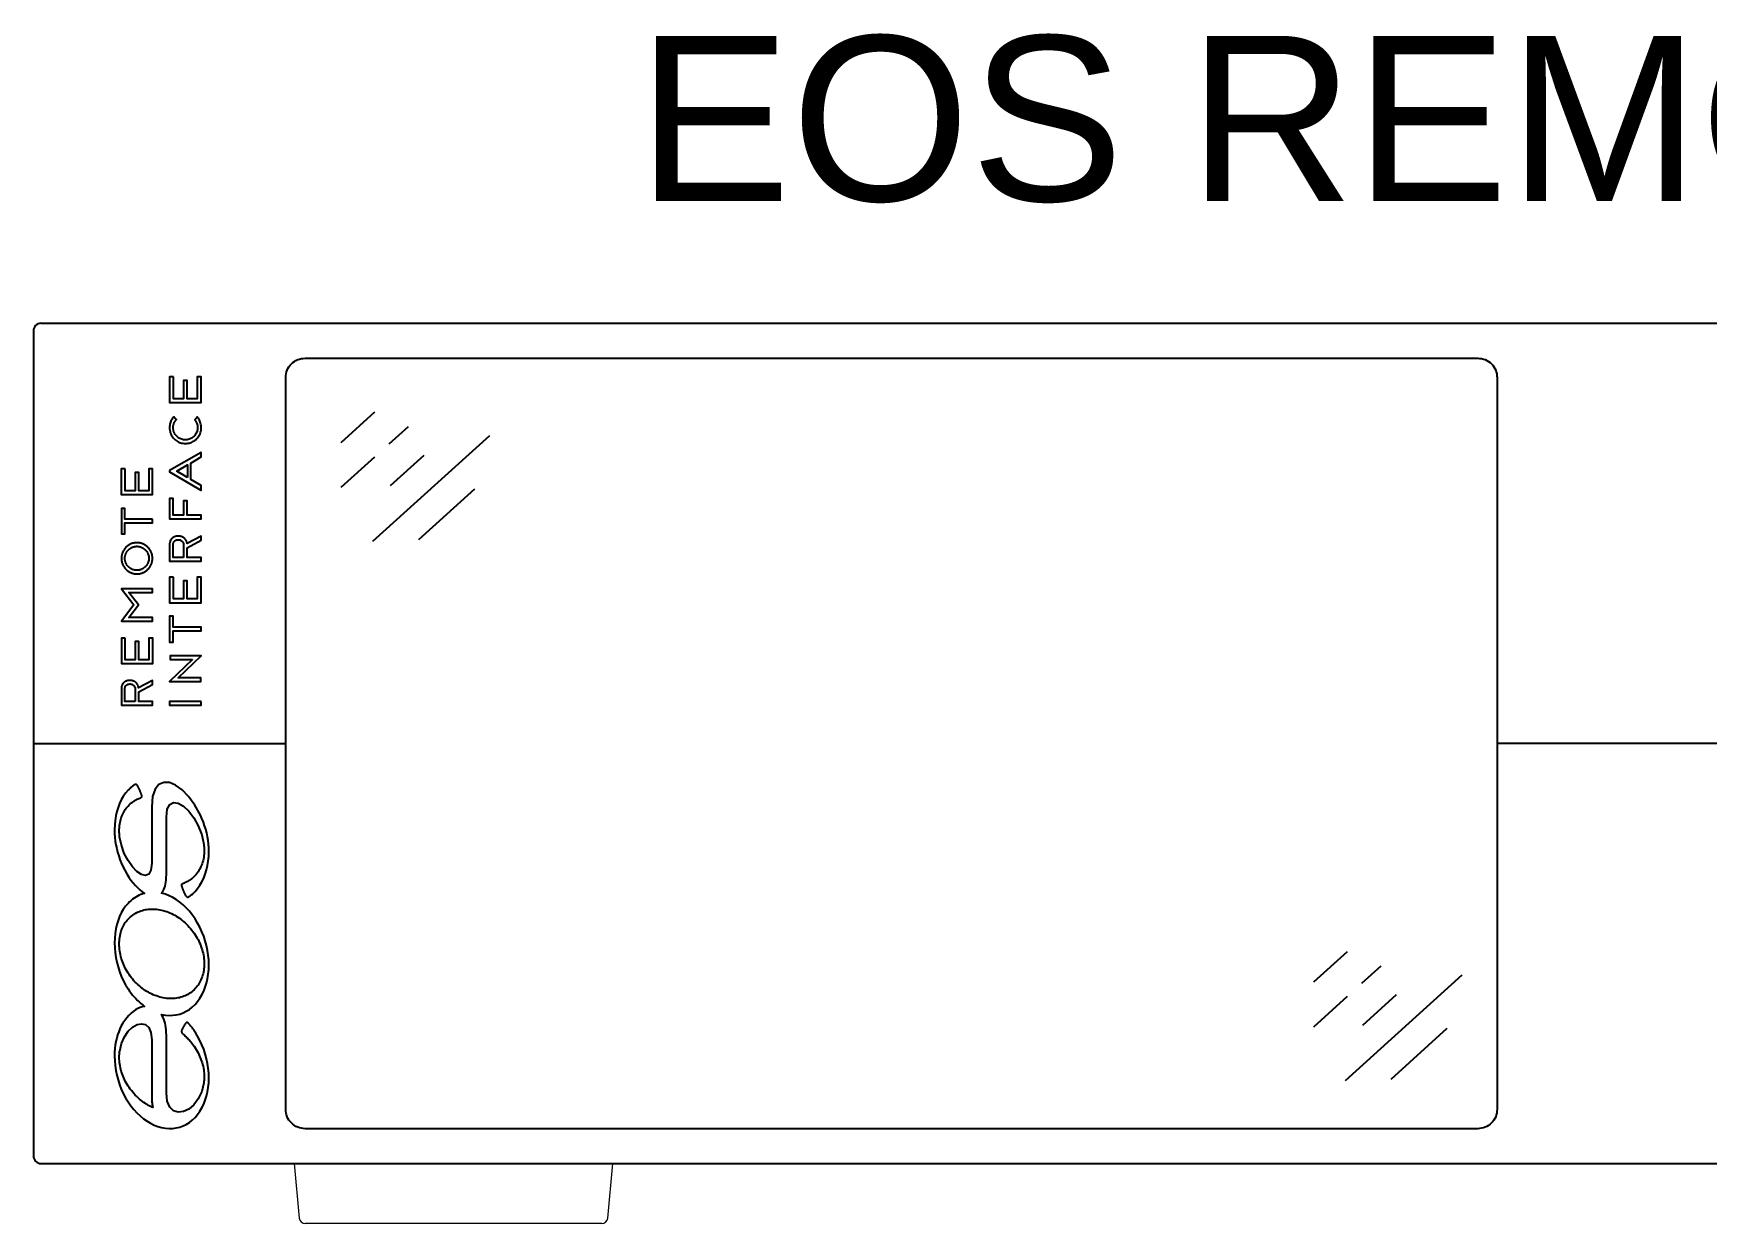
# Model space of a CAD drawing. Extents: x -49 to 275, y -8 to 142.
# Drawn here: x 66.08 to 73.05, y 52.87 to 57.82 of the extents above; entities that cross this region are included whole.
import ezdxf
from ezdxf.enums import TextEntityAlignment as Align

# ---------------------------------------------------------------- set-up
doc = ezdxf.new("R2010")
doc.units = 0
doc.header["$LTSCALE"] = 0.5
doc.header["$MEASUREMENT"] = 0
doc.layers.add('OBJECT', color=7, linetype='CONTINUOUS')
doc.layers.add('RISER', color=7, linetype='CONTINUOUS')
doc.styles.add('ARIAL', font='arial.ttf')

# ---------------------------------------------------------------- blocks, each defined once
blk = doc.blocks.new('*U45')
at = {"layer": 'RISER'}
for p, q in [((-8.5405, 1.75), (8.5405, 1.75)), ((-8.5715, 1.719), (-8.5715, -1.719)), ((-7.4395, 1.605), (-2.5535, 1.605)), ((-7.5205, -1.5239), (-7.5205, 1.5239)), ((-2.4725, 1.5239), (-2.4725, -1.5239)), ((-7.2891, 1.2541), (-7.1489, 1.3808)), ((-7.1577, 0.8424), (-6.6702, 1.283)), ((-7.0892, 1.2479), (-7.0086, 1.3208)), ((-7.2891, 1.0672), (-7.1489, 1.194)), ((-7.0843, 1.0739), (-6.944, 1.2007)), ((-6.9663, 0.8493), (-6.7328, 1.0603)), ((-8.5715, 0), (-7.5205, 0)), ((6.7445, 0), (-2.4725, 0)), ((-3.2367, -0.9932), (-3.0964, -0.8664)), ((-3.1052, -1.4049), (-2.6178, -0.9643)), ((-3.0368, -0.9993), (-2.9562, -0.9265)), ((-3.2367, -1.18), (-3.0964, -1.0532)), ((-3.0318, -1.1733), (-2.8916, -1.0466)), ((-2.9139, -1.398), (-2.6803, -1.1869)), ((-2.5535, -1.605), (-7.4395, -1.605)), ((-8.5405, -1.75), (8.5405, -1.75))]:
    blk.add_line(p, q, dxfattribs=at)
at = {"layer": 'RISER', "linetype": 'Continuous', "lineweight": 15}
for p, q in [((-7.4855, -1.75), (-7.4641, -1.9773)), ((-6.1789, -1.9773), (-6.1575, -1.75)), ((-6.2038, -2), (-7.4392, -2))]:
    blk.add_line(p, q, dxfattribs=at)
at = {"layer": 'RISER'}
for points in [[(-7.9884, 1.527), (-8.0044, 1.527), (-8.0044, 1.4201), (-8.0044, 1.4201), (-7.8729, 1.4201), (-7.8729, 1.527), (-7.8889, 1.527), (-7.8889, 1.436), (-7.9306, 1.436), (-7.9306, 1.5119), (-7.9466, 1.5119), (-7.9466, 1.436), (-7.9884, 1.436), (-7.9884, 1.527), (-7.9884, 1.527)], [(-7.9856, 1.2959), (-7.9856, 1.2959), (-7.9863, 1.2977), (-7.9869, 1.2995), (-7.9875, 1.3013), (-7.988, 1.3032), (-7.9884, 1.3051), (-7.9887, 1.3071), (-7.989, 1.3091), (-7.9892, 1.3111), (-7.9893, 1.3132), (-7.9894, 1.3153), (-7.9894, 1.3153), (-7.9893, 1.3172), (-7.9892, 1.319), (-7.9891, 1.3209), (-7.9888, 1.3227), (-7.9885, 1.3245), (-7.9882, 1.3262), (-7.9877, 1.328), (-7.9873, 1.3297), (-7.9867, 1.3314), (-7.9861, 1.333), (-7.9861, 1.333), (-7.9854, 1.3346), (-7.9847, 1.3362), (-7.9839, 1.3378), (-7.983, 1.3394), (-7.9821, 1.3409), (-7.9812, 1.3424), (-7.9802, 1.3439), (-7.9791, 1.3454), (-7.978, 1.3468), (-7.9769, 1.3483), (-7.9762, 1.3491), (-7.977, 1.3499), (-7.977, 1.3499), (-7.9774, 1.3503), (-7.9778, 1.3508), (-7.9783, 1.3512), (-7.9787, 1.3516), (-7.979, 1.3519), (-7.9794, 1.3523), (-7.9798, 1.3526), (-7.9801, 1.353), (-7.9805, 1.3533), (-7.9808, 1.3536), (-7.9808, 1.3536), (-7.9811, 1.3538), (-7.9814, 1.3541), (-7.9817, 1.3544), (-7.982, 1.3547), (-7.9823, 1.355), (-7.9826, 1.3552), (-7.9829, 1.3555), (-7.9832, 1.3558), (-7.9835, 1.3561), (-7.9839, 1.3564), (-7.9872, 1.3598), (-7.988, 1.3588), (-7.988, 1.3588), (-7.9911, 1.355), (-7.9939, 1.3511), (-7.9963, 1.347), (-7.9985, 1.3428), (-8.0003, 1.3385), (-8.0017, 1.3341), (-8.0029, 1.3296), (-8.0037, 1.3249), (-8.0042, 1.3201), (-8.0044, 1.3153), (-8.0044, 1.3153), (-8.0042, 1.3099), (-8.0036, 1.3048), (-8.0026, 1.2997), (-8.0013, 1.2948), (-7.9996, 1.2901), (-7.9974, 1.2855), (-7.995, 1.281), (-7.9921, 1.2767), (-7.9888, 1.2725), (-7.9852, 1.2685), (-7.9852, 1.2685), (-7.9812, 1.2649), (-7.9771, 1.2617), (-7.9727, 1.2588), (-7.9683, 1.2563), (-7.9637, 1.2542), (-7.9589, 1.2525), (-7.954, 1.2511), (-7.9489, 1.2502), (-7.9437, 1.2496), (-7.9383, 1.2494), (-7.9383, 1.2494), (-7.933, 1.2496), (-7.9278, 1.2502), (-7.9228, 1.2511), (-7.9179, 1.2525), (-7.9132, 1.2542), (-7.9085, 1.2563), (-7.9041, 1.2588), (-7.8998, 1.2617), (-7.8956, 1.2649), (-7.8916, 1.2686), (-7.8916, 1.2686), (-7.888, 1.2726), (-7.8848, 1.2767), (-7.8819, 1.281), (-7.8794, 1.2855), (-7.8773, 1.2901), (-7.8756, 1.2948), (-7.8742, 1.2997), (-7.8733, 1.3048), (-7.8727, 1.3099), (-7.8725, 1.3153), (-7.8725, 1.3153), (-7.8726, 1.32), (-7.8731, 1.3247), (-7.8739, 1.3292), (-7.8749, 1.3337), (-7.8763, 1.3381), (-7.878, 1.3423), (-7.88, 1.3465), (-7.8823, 1.3505), (-7.8849, 1.3544), (-7.8878, 1.3583), (-7.8881, 1.3589), (-7.8914, 1.3589), (-7.8904, 1.3576), (-7.8904, 1.3576), (-7.8904, 1.3576), (-7.8905, 1.3575), (-7.8906, 1.3574), (-7.8906, 1.3574), (-7.8907, 1.3573), (-7.8908, 1.3572), (-7.8908, 1.3572), (-7.8909, 1.3571), (-7.891, 1.357), (-7.891, 1.3569), (-7.891, 1.3569), (-7.8913, 1.3566), (-7.8916, 1.3563), (-7.8919, 1.356), (-7.8923, 1.3556), (-7.8926, 1.3553), (-7.8929, 1.355), (-7.8933, 1.3546), (-7.8937, 1.3542), (-7.894, 1.3539), (-7.8944, 1.3535), (-7.8944, 1.3535), (-7.8948, 1.353), (-7.8953, 1.3525), (-7.8957, 1.3521), (-7.8962, 1.3516), (-7.8966, 1.3511), (-7.8971, 1.3505), (-7.8976, 1.35), (-7.8981, 1.3494), (-7.8986, 1.3489), (-7.8991, 1.3483), (-7.8998, 1.3475), (-7.8991, 1.3467), (-7.8991, 1.3467), (-7.8969, 1.3439), (-7.8949, 1.3411), (-7.8932, 1.3382), (-7.8917, 1.3351), (-7.8904, 1.332), (-7.8894, 1.3288), (-7.8885, 1.3256), (-7.888, 1.3222), (-7.8876, 1.3188), (-7.8875, 1.3153), (-7.8875, 1.3153), (-7.8876, 1.3113), (-7.8881, 1.3074), (-7.8889, 1.3036), (-7.8899, 1.2999), (-7.8913, 1.2962), (-7.893, 1.2927), (-7.8949, 1.2893), (-7.8972, 1.2859), (-7.8998, 1.2827), (-7.9026, 1.2796), (-7.9026, 1.2796), (-7.9057, 1.2767), (-7.909, 1.2742), (-7.9123, 1.2719), (-7.9157, 1.27), (-7.9192, 1.2683), (-7.9229, 1.267), (-7.9266, 1.2659), (-7.9304, 1.2652), (-7.9343, 1.2647), (-7.9383, 1.2646), (-7.9383, 1.2646), (-7.9424, 1.2647), (-7.9463, 1.2652), (-7.9502, 1.2659), (-7.9539, 1.267), (-7.9576, 1.2683), (-7.9611, 1.27), (-7.9645, 1.2719), (-7.9679, 1.2742), (-7.9711, 1.2767), (-7.9742, 1.2796), (-7.9742, 1.2796), (-7.9757, 1.2811), (-7.9771, 1.2826), (-7.9784, 1.2842), (-7.9797, 1.2858), (-7.9808, 1.2874), (-7.9819, 1.2891), (-7.983, 1.2908), (-7.9839, 1.2925), (-7.9848, 1.2942), (-7.9856, 1.2959), (-7.9856, 1.2959)], [(-8.0044, 1.1364), (-8.0044, 1.1317), (-7.8735, 1.0554), (-7.8725, 1.0548), (-7.8725, 1.0743), (-7.9154, 1.0994), (-7.9154, 1.1681), (-7.8728, 1.1932), (-7.8725, 1.1934), (-7.8725, 1.2123), (-8.0044, 1.1364), (-8.0044, 1.1364)], [(-8.1901, 1.1433), (-8.206, 1.1433), (-8.206, 1.0367), (-8.206, 1.0367), (-8.075, 1.0367), (-8.075, 1.1433), (-8.0909, 1.1433), (-8.0909, 1.0526), (-8.1325, 1.0526), (-8.1325, 1.1283), (-8.1484, 1.1283), (-8.1484, 1.0526), (-8.1901, 1.0526), (-8.1901, 1.1433), (-8.1901, 1.1433)], [(-7.9294, 1.1076), (-7.9746, 1.1341), (-7.9294, 1.1603), (-7.9294, 1.1076)], [(-8.0756, 0.9336), (-8.1906, 0.9336), (-8.1906, 0.9791), (-8.2053, 0.9791), (-8.2053, 0.8733), (-8.1906, 0.8733), (-8.1906, 0.9187), (-8.0756, 0.9187), (-8.0756, 0.9336), (-8.0756, 0.9336)], [(-7.8725, 0.9352), (-7.8725, 0.9504), (-7.9307, 0.9504), (-7.9307, 1.01), (-7.9457, 1.01), (-7.9457, 0.9504), (-7.9894, 0.9504), (-7.9894, 1.0197), (-8.0044, 1.0197), (-8.0044, 0.9352), (-7.8725, 0.9352), (-7.8725, 0.9352)], [(-7.931, 0.8322), (-7.931, 0.8322), (-7.9313, 0.8338), (-7.9316, 0.8354), (-7.932, 0.8369), (-7.9324, 0.8384), (-7.9329, 0.8399), (-7.9335, 0.8413), (-7.9341, 0.8427), (-7.9348, 0.8441), (-7.9355, 0.8455), (-7.9363, 0.8467), (-7.9363, 0.8467), (-7.9366, 0.8474), (-7.937, 0.848), (-7.9374, 0.8486), (-7.9378, 0.8492), (-7.9383, 0.8498), (-7.9388, 0.8504), (-7.9392, 0.851), (-7.9397, 0.8516), (-7.9403, 0.8522), (-7.9408, 0.8528), (-7.9408, 0.8528), (-7.9414, 0.8534), (-7.942, 0.854), (-7.9426, 0.8546), (-7.9432, 0.8551), (-7.9439, 0.8557), (-7.9445, 0.8562), (-7.9452, 0.8567), (-7.946, 0.8572), (-7.9467, 0.8577), (-7.9474, 0.8582), (-7.9474, 0.8582), (-7.9482, 0.8586), (-7.949, 0.8591), (-7.9499, 0.8595), (-7.9507, 0.8599), (-7.9516, 0.8603), (-7.9525, 0.8607), (-7.9534, 0.861), (-7.9544, 0.8613), (-7.9554, 0.8616), (-7.9564, 0.8619), (-7.9564, 0.8619), (-7.9574, 0.8622), (-7.9585, 0.8625), (-7.9595, 0.8627), (-7.9607, 0.8629), (-7.9618, 0.863), (-7.963, 0.8631), (-7.9642, 0.8632), (-7.9654, 0.8633), (-7.9667, 0.8634), (-7.968, 0.8634), (-7.968, 0.8634), (-7.9693, 0.8634), (-7.9707, 0.8633), (-7.972, 0.8632), (-7.9732, 0.8631), (-7.9745, 0.863), (-7.9757, 0.8629), (-7.9768, 0.8627), (-7.978, 0.8625), (-7.9791, 0.8622), (-7.9801, 0.8619), (-7.9801, 0.8619), (-7.9811, 0.8616), (-7.9821, 0.8613), (-7.9831, 0.861), (-7.9841, 0.8607), (-7.985, 0.8603), (-7.9859, 0.8599), (-7.9868, 0.8595), (-7.9876, 0.8591), (-7.9884, 0.8586), (-7.9892, 0.8582), (-7.9892, 0.8582), (-7.99, 0.8577), (-7.9907, 0.8572), (-7.9914, 0.8567), (-7.9921, 0.8562), (-7.9928, 0.8557), (-7.9934, 0.8551), (-7.9941, 0.8546), (-7.9947, 0.854), (-7.9952, 0.8534), (-7.9958, 0.8528), (-7.9958, 0.8528), (-7.9963, 0.8522), (-7.9968, 0.8516), (-7.9973, 0.851), (-7.9978, 0.8504), (-7.9982, 0.8497), (-7.9986, 0.8491), (-7.999, 0.8485), (-7.9994, 0.8479), (-7.9997, 0.8473), (-8.0001, 0.8467), (-8.0001, 0.8467), (-8.0008, 0.8453), (-8.0015, 0.8438), (-8.0021, 0.8422), (-8.0026, 0.8407), (-8.0031, 0.839), (-8.0035, 0.8374), (-8.0038, 0.8356), (-8.0041, 0.8339), (-8.0043, 0.8321), (-8.0044, 0.8303), (-8.0044, 0.7594), (-7.8725, 0.7594), (-7.8725, 0.7746), (-7.9308, 0.7746), (-7.9308, 0.8152), (-7.8725, 0.8464), (-7.8725, 0.8637), (-7.931, 0.8322), (-7.931, 0.8322)], [(-7.9458, 0.7746), (-7.9894, 0.7746), (-7.9894, 0.8282), (-7.9894, 0.8282), (-7.9893, 0.8289), (-7.9893, 0.8296), (-7.9893, 0.8303), (-7.9892, 0.831), (-7.9891, 0.8317), (-7.989, 0.8324), (-7.9888, 0.8331), (-7.9887, 0.8338), (-7.9885, 0.8345), (-7.9883, 0.8353), (-7.9883, 0.8353), (-7.9881, 0.836), (-7.9878, 0.8367), (-7.9875, 0.8373), (-7.9872, 0.838), (-7.9869, 0.8387), (-7.9865, 0.8393), (-7.9861, 0.8399), (-7.9857, 0.8405), (-7.9852, 0.8411), (-7.9847, 0.8417), (-7.9847, 0.8417), (-7.9842, 0.8423), (-7.9837, 0.8428), (-7.9831, 0.8434), (-7.9825, 0.8439), (-7.9818, 0.8444), (-7.9812, 0.8449), (-7.9805, 0.8453), (-7.9797, 0.8458), (-7.9789, 0.8462), (-7.9782, 0.8466), (-7.9782, 0.8466), (-7.9773, 0.847), (-7.9764, 0.8473), (-7.9755, 0.8476), (-7.9746, 0.8478), (-7.9736, 0.848), (-7.9725, 0.8482), (-7.9715, 0.8484), (-7.9703, 0.8485), (-7.9692, 0.8485), (-7.968, 0.8485), (-7.968, 0.8485), (-7.9668, 0.8485), (-7.9657, 0.8484), (-7.9646, 0.8483), (-7.9635, 0.8482), (-7.9625, 0.848), (-7.9615, 0.8477), (-7.9605, 0.8475), (-7.9596, 0.8471), (-7.9587, 0.8468), (-7.9579, 0.8463), (-7.9579, 0.8463), (-7.957, 0.8459), (-7.9562, 0.8454), (-7.9554, 0.8449), (-7.9547, 0.8444), (-7.954, 0.8439), (-7.9533, 0.8433), (-7.9527, 0.8428), (-7.952, 0.8422), (-7.9514, 0.8416), (-7.9509, 0.841), (-7.9509, 0.841), (-7.9504, 0.8403), (-7.9499, 0.8397), (-7.9494, 0.839), (-7.949, 0.8383), (-7.9486, 0.8377), (-7.9482, 0.837), (-7.9478, 0.8363), (-7.9475, 0.8356), (-7.9472, 0.835), (-7.947, 0.8343), (-7.947, 0.8343), (-7.9467, 0.8336), (-7.9465, 0.8329), (-7.9464, 0.8322), (-7.9462, 0.8316), (-7.9461, 0.831), (-7.946, 0.8304), (-7.9459, 0.8298), (-7.9458, 0.8293), (-7.9458, 0.8287), (-7.9458, 0.8282), (-7.9458, 0.7746)], [(-8.0807, 0.7964), (-8.0807, 0.7964), (-8.0818, 0.7987), (-8.0829, 0.801), (-8.0841, 0.8032), (-8.0854, 0.8054), (-8.0867, 0.8075), (-8.0882, 0.8095), (-8.0897, 0.8115), (-8.0912, 0.8134), (-8.0929, 0.8152), (-8.0946, 0.817), (-8.0946, 0.817), (-8.0964, 0.8188), (-8.0982, 0.8204), (-8.1002, 0.822), (-8.1021, 0.8235), (-8.1042, 0.8249), (-8.1063, 0.8263), (-8.1084, 0.8275), (-8.1106, 0.8288), (-8.1129, 0.8299), (-8.1152, 0.8309), (-8.1152, 0.8309), (-8.1176, 0.8319), (-8.12, 0.8328), (-8.1225, 0.8335), (-8.125, 0.8342), (-8.1275, 0.8348), (-8.13, 0.8352), (-8.1326, 0.8356), (-8.1352, 0.8358), (-8.1379, 0.836), (-8.1405, 0.836), (-8.1405, 0.836), (-8.1432, 0.836), (-8.1459, 0.8358), (-8.1485, 0.8356), (-8.151, 0.8352), (-8.1536, 0.8348), (-8.1561, 0.8342), (-8.1586, 0.8335), (-8.161, 0.8328), (-8.1634, 0.8319), (-8.1658, 0.8309), (-8.1658, 0.8309), (-8.1681, 0.8299), (-8.1703, 0.8288), (-8.1725, 0.8275), (-8.1747, 0.8263), (-8.1768, 0.8249), (-8.1788, 0.8235), (-8.1808, 0.822), (-8.1827, 0.8204), (-8.1845, 0.8188), (-8.1863, 0.817), (-8.1863, 0.817), (-8.188, 0.8152), (-8.1897, 0.8134), (-8.1913, 0.8115), (-8.1928, 0.8095), (-8.1942, 0.8075), (-8.1955, 0.8054), (-8.1968, 0.8032), (-8.198, 0.801), (-8.1992, 0.7987), (-8.2002, 0.7964), (-8.2002, 0.7964), (-8.2012, 0.794), (-8.202, 0.7916), (-8.2028, 0.7892), (-8.2035, 0.7867), (-8.204, 0.7841), (-8.2045, 0.7816), (-8.2049, 0.779), (-8.2051, 0.7764), (-8.2053, 0.7738), (-8.2053, 0.7711), (-8.2053, 0.7711), (-8.2053, 0.7684), (-8.2051, 0.7658), (-8.2049, 0.7632), (-8.2045, 0.7606), (-8.204, 0.758), (-8.2035, 0.7555), (-8.2028, 0.753), (-8.202, 0.7506), (-8.2012, 0.7482), (-8.2002, 0.7458), (-8.2002, 0.7458), (-8.1992, 0.7435), (-8.198, 0.7412), (-8.1968, 0.739), (-8.1955, 0.7368), (-8.1942, 0.7347), (-8.1928, 0.7327), (-8.1913, 0.7307), (-8.1897, 0.7288), (-8.188, 0.7269), (-8.1863, 0.7252), (-8.1863, 0.7252), (-8.1845, 0.7234), (-8.1827, 0.7218), (-8.1808, 0.7202), (-8.1788, 0.7187), (-8.1768, 0.7173), (-8.1747, 0.7159), (-8.1725, 0.7146), (-8.1703, 0.7134), (-8.1681, 0.7123), (-8.1658, 0.7113), (-8.1658, 0.7113), (-8.1634, 0.7103), (-8.161, 0.7094), (-8.1586, 0.7087), (-8.1561, 0.708), (-8.1536, 0.7074), (-8.151, 0.707), (-8.1485, 0.7066), (-8.1459, 0.7064), (-8.1432, 0.7062), (-8.1405, 0.7062), (-8.1405, 0.7062), (-8.1379, 0.7062), (-8.1353, 0.7064), (-8.1327, 0.7066), (-8.1301, 0.707), (-8.1276, 0.7075), (-8.1251, 0.708), (-8.1226, 0.7087), (-8.1202, 0.7095), (-8.1178, 0.7104), (-8.1154, 0.7113), (-8.1154, 0.7113), (-8.1131, 0.7124), (-8.1108, 0.7135), (-8.1086, 0.7148), (-8.1064, 0.7161), (-8.1043, 0.7174), (-8.1023, 0.7189), (-8.1003, 0.7204), (-8.0984, 0.722), (-8.0966, 0.7236), (-8.0948, 0.7253), (-8.0948, 0.7253), (-8.0931, 0.7271), (-8.0914, 0.729), (-8.0898, 0.7309), (-8.0883, 0.7329), (-8.0869, 0.7349), (-8.0855, 0.737), (-8.0842, 0.7391), (-8.083, 0.7414), (-8.0819, 0.7436), (-8.0808, 0.7459), (-8.0808, 0.7459), (-8.0798, 0.7483), (-8.0789, 0.7507), (-8.0782, 0.7532), (-8.0775, 0.7557), (-8.0769, 0.7582), (-8.0764, 0.7607), (-8.0761, 0.7633), (-8.0758, 0.7658), (-8.0757, 0.7685), (-8.0756, 0.7711), (-8.0756, 0.7711), (-8.0757, 0.7738), (-8.0758, 0.7764), (-8.0761, 0.779), (-8.0764, 0.7816), (-8.0769, 0.7842), (-8.0775, 0.7867), (-8.0781, 0.7892), (-8.0789, 0.7916), (-8.0797, 0.794), (-8.0807, 0.7964), (-8.0807, 0.7964)], [(-8.0944, 0.7519), (-8.0944, 0.7519), (-8.0953, 0.7501), (-8.0962, 0.7484), (-8.0971, 0.7467), (-8.0981, 0.745), (-8.0992, 0.7434), (-8.1003, 0.7418), (-8.1015, 0.7403), (-8.1027, 0.7388), (-8.104, 0.7374), (-8.1054, 0.736), (-8.1054, 0.736), (-8.1068, 0.7347), (-8.1082, 0.7334), (-8.1097, 0.7322), (-8.1112, 0.731), (-8.1128, 0.7299), (-8.1144, 0.7288), (-8.1161, 0.7278), (-8.1178, 0.7269), (-8.1196, 0.726), (-8.1214, 0.7251), (-8.1214, 0.7251), (-8.1232, 0.7244), (-8.125, 0.7237), (-8.1269, 0.7231), (-8.1288, 0.7225), (-8.1307, 0.7221), (-8.1326, 0.7217), (-8.1346, 0.7214), (-8.1366, 0.7212), (-8.1385, 0.7211), (-8.1405, 0.7211), (-8.1405, 0.7211), (-8.1425, 0.7211), (-8.1445, 0.7212), (-8.1465, 0.7214), (-8.1485, 0.7217), (-8.1504, 0.7221), (-8.1523, 0.7225), (-8.1542, 0.7231), (-8.1561, 0.7237), (-8.1579, 0.7244), (-8.1597, 0.7251), (-8.1597, 0.7251), (-8.1615, 0.726), (-8.1633, 0.7269), (-8.165, 0.7278), (-8.1667, 0.7288), (-8.1683, 0.7299), (-8.1699, 0.731), (-8.1714, 0.7322), (-8.1729, 0.7334), (-8.1743, 0.7347), (-8.1757, 0.736), (-8.1757, 0.736), (-8.1771, 0.7374), (-8.1784, 0.7388), (-8.1796, 0.7403), (-8.1808, 0.7418), (-8.1819, 0.7434), (-8.1829, 0.745), (-8.1839, 0.7467), (-8.1849, 0.7484), (-8.1858, 0.7501), (-8.1866, 0.7519), (-8.1866, 0.7519), (-8.1873, 0.7537), (-8.188, 0.7556), (-8.1886, 0.7574), (-8.1891, 0.7593), (-8.1896, 0.7612), (-8.1899, 0.7632), (-8.1902, 0.7651), (-8.1904, 0.7671), (-8.1905, 0.7691), (-8.1906, 0.7711), (-8.1906, 0.7711), (-8.1905, 0.7731), (-8.1904, 0.7751), (-8.1902, 0.777), (-8.1899, 0.779), (-8.1896, 0.7809), (-8.1891, 0.7828), (-8.1886, 0.7847), (-8.188, 0.7866), (-8.1873, 0.7885), (-8.1866, 0.7903), (-8.1866, 0.7903), (-8.1858, 0.7921), (-8.1849, 0.7938), (-8.1839, 0.7955), (-8.1829, 0.7972), (-8.1819, 0.7988), (-8.1808, 0.8004), (-8.1796, 0.8019), (-8.1784, 0.8034), (-8.1771, 0.8048), (-8.1757, 0.8062), (-8.1757, 0.8062), (-8.1743, 0.8075), (-8.1729, 0.8088), (-8.1714, 0.81), (-8.1699, 0.8112), (-8.1683, 0.8123), (-8.1667, 0.8134), (-8.165, 0.8144), (-8.1633, 0.8153), (-8.1615, 0.8162), (-8.1597, 0.817), (-8.1597, 0.817), (-8.1579, 0.8178), (-8.1561, 0.8185), (-8.1542, 0.8191), (-8.1523, 0.8196), (-8.1504, 0.8201), (-8.1485, 0.8205), (-8.1465, 0.8207), (-8.1445, 0.8209), (-8.1425, 0.8211), (-8.1405, 0.8211), (-8.1405, 0.8211), (-8.1385, 0.8211), (-8.1366, 0.8209), (-8.1346, 0.8207), (-8.1326, 0.8205), (-8.1307, 0.8201), (-8.1288, 0.8196), (-8.1269, 0.8191), (-8.125, 0.8185), (-8.1232, 0.8178), (-8.1214, 0.817), (-8.1214, 0.817), (-8.1196, 0.8162), (-8.1178, 0.8153), (-8.1161, 0.8144), (-8.1144, 0.8134), (-8.1128, 0.8123), (-8.1112, 0.8112), (-8.1097, 0.81), (-8.1082, 0.8088), (-8.1068, 0.8075), (-8.1054, 0.8062), (-8.1054, 0.8062), (-8.104, 0.8048), (-8.1027, 0.8034), (-8.1015, 0.8019), (-8.1003, 0.8004), (-8.0992, 0.7988), (-8.0981, 0.7972), (-8.0971, 0.7955), (-8.0962, 0.7938), (-8.0953, 0.7921), (-8.0944, 0.7903), (-8.0944, 0.7903), (-8.093, 0.7866), (-8.0918, 0.7828), (-8.091, 0.7789), (-8.0905, 0.775), (-8.0904, 0.7711), (-8.0905, 0.7671), (-8.091, 0.7632), (-8.0918, 0.7594), (-8.093, 0.7556), (-8.0944, 0.7519)], [(-8.0756, 0.6291), (-8.0756, 0.6438), (-8.2053, 0.6438), (-8.1528, 0.5768), (-8.2053, 0.5096), (-8.0756, 0.5096), (-8.0756, 0.5244), (-8.1746, 0.5244), (-8.1336, 0.5768), (-8.1746, 0.6291), (-8.0756, 0.6291), (-8.0756, 0.6291)], [(-7.9884, 0.6927), (-8.0044, 0.6927), (-8.0044, 0.5857), (-8.0044, 0.5857), (-7.8729, 0.5857), (-7.8729, 0.6927), (-7.8889, 0.6927), (-7.8889, 0.6017), (-7.9306, 0.6017), (-7.9306, 0.6776), (-7.9466, 0.6776), (-7.9466, 0.6017), (-7.9884, 0.6017), (-7.9884, 0.6927), (-7.9884, 0.6927)], [(-7.9894, 0.4223), (-7.9894, 0.4685), (-7.8725, 0.4685), (-7.8725, 0.4837), (-7.9894, 0.4837), (-7.9894, 0.5299), (-8.0044, 0.5299), (-8.0044, 0.4223), (-7.9894, 0.4223), (-7.9894, 0.4223)], [(-8.1894, 0.4391), (-8.2053, 0.4391), (-8.2053, 0.3325), (-8.2053, 0.3325), (-8.0743, 0.3325), (-8.0743, 0.4391), (-8.0902, 0.4391), (-8.0902, 0.3484), (-8.1318, 0.3484), (-8.1318, 0.4241), (-8.1478, 0.4241), (-8.1478, 0.3484), (-8.1894, 0.3484), (-8.1894, 0.4391), (-8.1894, 0.4391)], [(-7.9089, 0.3501), (-8.0044, 0.2582), (-7.8742, 0.2582), (-7.8742, 0.273), (-7.968, 0.273), (-7.8725, 0.3649), (-8.0026, 0.3649), (-8.0026, 0.3501), (-7.9089, 0.3501), (-7.9089, 0.3501)], [(-8.1332, 0.2316), (-8.1332, 0.2316), (-8.1334, 0.2332), (-8.1338, 0.2347), (-8.1341, 0.2362), (-8.1346, 0.2377), (-8.1351, 0.2392), (-8.1356, 0.2406), (-8.1362, 0.242), (-8.1369, 0.2433), (-8.1376, 0.2446), (-8.1383, 0.2459), (-8.1383, 0.2459), (-8.1387, 0.2465), (-8.1391, 0.2471), (-8.1395, 0.2477), (-8.1399, 0.2483), (-8.1403, 0.2489), (-8.1408, 0.2495), (-8.1413, 0.2501), (-8.1418, 0.2507), (-8.1423, 0.2513), (-8.1428, 0.2519), (-8.1428, 0.2519), (-8.1434, 0.2525), (-8.1439, 0.253), (-8.1445, 0.2536), (-8.1452, 0.2542), (-8.1458, 0.2547), (-8.1465, 0.2552), (-8.1472, 0.2557), (-8.1479, 0.2562), (-8.1486, 0.2567), (-8.1493, 0.2572), (-8.1493, 0.2572), (-8.1501, 0.2576), (-8.1509, 0.258), (-8.1517, 0.2585), (-8.1526, 0.2589), (-8.1534, 0.2592), (-8.1543, 0.2596), (-8.1552, 0.2599), (-8.1562, 0.2603), (-8.1571, 0.2606), (-8.1581, 0.2609), (-8.1581, 0.2609), (-8.1591, 0.2611), (-8.1602, 0.2614), (-8.1612, 0.2616), (-8.1623, 0.2618), (-8.1635, 0.2619), (-8.1646, 0.262), (-8.1658, 0.2621), (-8.167, 0.2622), (-8.1683, 0.2622), (-8.1695, 0.2623), (-8.1695, 0.2623), (-8.1709, 0.2622), (-8.1722, 0.2622), (-8.1734, 0.2621), (-8.1747, 0.262), (-8.1759, 0.2619), (-8.1771, 0.2618), (-8.1782, 0.2616), (-8.1793, 0.2614), (-8.1804, 0.2611), (-8.1815, 0.2609), (-8.1815, 0.2609), (-8.1825, 0.2606), (-8.1835, 0.2603), (-8.1844, 0.2599), (-8.1854, 0.2596), (-8.1863, 0.2592), (-8.1872, 0.2589), (-8.188, 0.2585), (-8.1888, 0.258), (-8.1896, 0.2576), (-8.1904, 0.2572), (-8.1904, 0.2572), (-8.1912, 0.2567), (-8.1919, 0.2562), (-8.1926, 0.2557), (-8.1933, 0.2552), (-8.1939, 0.2547), (-8.1946, 0.2541), (-8.1952, 0.2536), (-8.1958, 0.253), (-8.1963, 0.2524), (-8.1969, 0.2518), (-8.1969, 0.2518), (-8.1974, 0.2513), (-8.1979, 0.2507), (-8.1984, 0.2501), (-8.1988, 0.2495), (-8.1993, 0.2489), (-8.1997, 0.2483), (-8.2001, 0.2477), (-8.2004, 0.2471), (-8.2008, 0.2465), (-8.2011, 0.2459), (-8.2011, 0.2459), (-8.2018, 0.2445), (-8.2025, 0.243), (-8.2031, 0.2415), (-8.2036, 0.2399), (-8.2041, 0.2383), (-8.2045, 0.2367), (-8.2048, 0.235), (-8.205, 0.2333), (-8.2052, 0.2315), (-8.2053, 0.2297), (-8.2053, 0.16), (-8.0756, 0.16), (-8.0756, 0.1749), (-8.1329, 0.1749), (-8.1329, 0.2149), (-8.0756, 0.2456), (-8.0756, 0.2626), (-8.1332, 0.2316), (-8.1332, 0.2316)], [(-8.1477, 0.1749), (-8.1906, 0.1749), (-8.1906, 0.2277), (-8.1906, 0.2277), (-8.1906, 0.2283), (-8.1905, 0.229), (-8.1905, 0.2297), (-8.1904, 0.2304), (-8.1903, 0.2311), (-8.1902, 0.2318), (-8.19, 0.2325), (-8.1899, 0.2332), (-8.1897, 0.2339), (-8.1895, 0.2346), (-8.1895, 0.2346), (-8.1893, 0.2353), (-8.189, 0.236), (-8.1888, 0.2367), (-8.1885, 0.2373), (-8.1881, 0.2379), (-8.1878, 0.2386), (-8.1874, 0.2392), (-8.1869, 0.2398), (-8.1865, 0.2404), (-8.186, 0.241), (-8.186, 0.241), (-8.1855, 0.2415), (-8.185, 0.2421), (-8.1844, 0.2426), (-8.1838, 0.2431), (-8.1832, 0.2436), (-8.1825, 0.2441), (-8.1818, 0.2445), (-8.1811, 0.2449), (-8.1803, 0.2454), (-8.1795, 0.2457), (-8.1795, 0.2457), (-8.1787, 0.2461), (-8.1779, 0.2464), (-8.177, 0.2467), (-8.176, 0.247), (-8.175, 0.2472), (-8.174, 0.2474), (-8.1729, 0.2475), (-8.1718, 0.2476), (-8.1707, 0.2476), (-8.1695, 0.2477), (-8.1695, 0.2477), (-8.1684, 0.2476), (-8.1673, 0.2476), (-8.1662, 0.2475), (-8.1652, 0.2473), (-8.1641, 0.2471), (-8.1632, 0.2469), (-8.1622, 0.2466), (-8.1613, 0.2463), (-8.1604, 0.2459), (-8.1596, 0.2455), (-8.1596, 0.2455), (-8.1588, 0.2451), (-8.158, 0.2446), (-8.1572, 0.2441), (-8.1565, 0.2436), (-8.1558, 0.2431), (-8.1551, 0.2426), (-8.1545, 0.242), (-8.1539, 0.2414), (-8.1533, 0.2408), (-8.1527, 0.2402), (-8.1527, 0.2402), (-8.1522, 0.2396), (-8.1517, 0.2389), (-8.1513, 0.2383), (-8.1508, 0.2377), (-8.1504, 0.237), (-8.1501, 0.2363), (-8.1497, 0.2357), (-8.1494, 0.235), (-8.1491, 0.2343), (-8.1489, 0.2336), (-8.1489, 0.2336), (-8.1487, 0.233), (-8.1484, 0.2323), (-8.1483, 0.2317), (-8.1481, 0.231), (-8.148, 0.2304), (-8.1479, 0.2298), (-8.1478, 0.2293), (-8.1477, 0.2287), (-8.1477, 0.2282), (-8.1477, 0.2277), (-8.1477, 0.1749)], [(-7.8725, 0.1752), (-8.0044, 0.1752), (-8.0044, 0.16), (-7.8725, 0.16), (-7.8725, 0.1752), (-7.8725, 0.1752)]]:
    blk.add_lwpolyline(points, dxfattribs=at)
at = {"layer": 'RISER', "color": 0}
for points in [[(-8.0789, -0.2646), (-8.0789, -0.4991), (-8.0789, -0.4991), (-8.0822, -0.5281), (-8.0914, -0.5449), (-8.1051, -0.5505), (-8.1218, -0.5464), (-8.1404, -0.5338), (-8.1593, -0.514), (-8.1774, -0.4883), (-8.1932, -0.458), (-8.2053, -0.4244), (-8.2125, -0.3887), (-8.2125, -0.3887), (-8.2128, -0.3863), (-8.213, -0.3839), (-8.2133, -0.3814), (-8.2134, -0.379), (-8.2136, -0.3766), (-8.2137, -0.3741), (-8.2138, -0.3717), (-8.2139, -0.3692), (-8.2139, -0.3668), (-8.214, -0.3643), (-8.214, -0.3643), (-8.2138, -0.3569), (-8.2134, -0.3497), (-8.2128, -0.3426), (-8.2118, -0.3356), (-8.2106, -0.3289), (-8.2092, -0.3222), (-8.2075, -0.3158), (-8.2056, -0.3095), (-8.2034, -0.3034), (-8.2009, -0.2974), (-8.2009, -0.2974), (-8.1983, -0.2917), (-8.1953, -0.2861), (-8.1922, -0.2807), (-8.1888, -0.2755), (-8.1852, -0.2704), (-8.1813, -0.2656), (-8.1772, -0.261), (-8.1728, -0.2565), (-8.1682, -0.2523), (-8.1634, -0.2482), (-8.1634, -0.2482), (-8.1601, -0.2457), (-8.1567, -0.2433), (-8.1533, -0.241), (-8.1499, -0.2388), (-8.1464, -0.2367), (-8.1429, -0.2347), (-8.1393, -0.2329), (-8.1357, -0.2312), (-8.132, -0.2296), (-8.1283, -0.2281), (-8.1283, -0.2281), (-8.1261, -0.2272), (-8.1242, -0.2262), (-8.1226, -0.2253), (-8.1214, -0.2242), (-8.1206, -0.223), (-8.1201, -0.2216), (-8.1198, -0.2201), (-8.1199, -0.2183), (-8.1203, -0.2162), (-8.1209, -0.2138), (-8.1209, -0.2138), (-8.1215, -0.212), (-8.1221, -0.2102), (-8.1228, -0.2084), (-8.1235, -0.2067), (-8.1242, -0.2049), (-8.1249, -0.2032), (-8.1257, -0.2015), (-8.1265, -0.1997), (-8.1272, -0.198), (-8.128, -0.1963), (-8.128, -0.1963), (-8.1288, -0.1944), (-8.1296, -0.1926), (-8.1305, -0.1907), (-8.1313, -0.1889), (-8.1321, -0.1871), (-8.133, -0.1853), (-8.1339, -0.1834), (-8.1349, -0.1817), (-8.1359, -0.1799), (-8.1369, -0.1781), (-8.1369, -0.1781), (-8.1383, -0.1759), (-8.1397, -0.1741), (-8.141, -0.1727), (-8.1424, -0.1717), (-8.1439, -0.1711), (-8.1454, -0.171), (-8.147, -0.1712), (-8.1489, -0.1718), (-8.1509, -0.1729), (-8.1531, -0.1743), (-8.1531, -0.1743), (-8.1531, -0.1743), (-8.1532, -0.1744), (-8.1532, -0.1744), (-8.1532, -0.1744), (-8.1532, -0.1744), (-8.1532, -0.1745), (-8.1532, -0.1745), (-8.1532, -0.1745), (-8.1532, -0.1745), (-8.1532, -0.1746), (-8.1532, -0.1746), (-8.1557, -0.1764), (-8.1582, -0.1782), (-8.1606, -0.1801), (-8.163, -0.1821), (-8.1654, -0.1841), (-8.1678, -0.1862), (-8.1701, -0.1884), (-8.1725, -0.1906), (-8.1748, -0.1929), (-8.177, -0.1952), (-8.177, -0.1952), (-8.1876, -0.2074), (-8.1971, -0.2207), (-8.2055, -0.2351), (-8.2129, -0.2505), (-8.2192, -0.2668), (-8.2243, -0.2839), (-8.2284, -0.3019), (-8.2313, -0.3205), (-8.233, -0.3398), (-8.2336, -0.3598), (-8.2336, -0.3598), (-8.2333, -0.3755), (-8.2322, -0.3912), (-8.2304, -0.4069), (-8.228, -0.4225), (-8.2248, -0.4379), (-8.221, -0.4533), (-8.2165, -0.4684), (-8.2113, -0.4834), (-8.2054, -0.4981), (-8.1989, -0.5125), (-8.1989, -0.5125), (-8.1911, -0.5281), (-8.1828, -0.5428), (-8.1741, -0.5566), (-8.1652, -0.5694), (-8.156, -0.5813), (-8.1467, -0.5922), (-8.1373, -0.6019), (-8.1278, -0.6106), (-8.1183, -0.6182), (-8.1088, -0.6246), (-8.1088, -0.6246), (-8.1163, -0.6268), (-8.1237, -0.6295), (-8.1309, -0.6326), (-8.138, -0.6361), (-8.1449, -0.6401), (-8.1516, -0.6445), (-8.1583, -0.6493), (-8.1647, -0.6545), (-8.1709, -0.6602), (-8.177, -0.6662), (-8.177, -0.6662), (-8.1876, -0.6784), (-8.1971, -0.6918), (-8.2055, -0.7061), (-8.2129, -0.7215), (-8.2192, -0.7378), (-8.2243, -0.7549), (-8.2284, -0.7729), (-8.2313, -0.7915), (-8.233, -0.8109), (-8.2336, -0.8308), (-8.2336, -0.8308), (-8.233, -0.851), (-8.2313, -0.8711), (-8.2284, -0.8912), (-8.2243, -0.911), (-8.2192, -0.9307), (-8.2129, -0.95), (-8.2055, -0.9689), (-8.1971, -0.9874), (-8.1876, -1.0054), (-8.177, -1.0228), (-8.177, -1.0228), (-8.1709, -1.0315), (-8.1647, -1.04), (-8.1582, -1.0481), (-8.1516, -1.0559), (-8.1448, -1.0633), (-8.1379, -1.0704), (-8.1308, -1.0772), (-8.1235, -1.0836), (-8.1162, -1.0897), (-8.1087, -1.0954), (-8.1087, -1.0954), (-8.1181, -1.0974), (-8.1276, -1.1005), (-8.1371, -1.1047), (-8.1466, -1.1101), (-8.156, -1.1166), (-8.1651, -1.1242), (-8.1741, -1.1329), (-8.1828, -1.1427), (-8.1911, -1.1536), (-8.1989, -1.1655), (-8.1989, -1.1655), (-8.1989, -1.1655), (-8.1989, -1.1655), (-8.1989, -1.1655), (-8.1989, -1.1655), (-8.1989, -1.1655), (-8.1989, -1.1655), (-8.1989, -1.1655), (-8.1989, -1.1655), (-8.1989, -1.1655), (-8.1989, -1.1655), (-8.1989, -1.1655), (-8.2054, -1.1769), (-8.2113, -1.1889), (-8.2165, -1.2014), (-8.221, -1.2145), (-8.2248, -1.228), (-8.228, -1.242), (-8.2304, -1.2565), (-8.2322, -1.2713), (-8.2333, -1.2865), (-8.2336, -1.3021), (-8.2336, -1.3021), (-8.233, -1.3223), (-8.2313, -1.3424), (-8.2284, -1.3624), (-8.2243, -1.3823), (-8.2192, -1.4018), (-8.2129, -1.421), (-8.2055, -1.4398), (-8.1971, -1.4581), (-8.1876, -1.4759), (-8.177, -1.493), (-8.177, -1.493), (-8.1654, -1.5096), (-8.1531, -1.5249), (-8.1402, -1.5391), (-8.1267, -1.5519), (-8.1128, -1.5635), (-8.0984, -1.5736), (-8.0837, -1.5825), (-8.0686, -1.5898), (-8.0532, -1.5958), (-8.0375, -1.6002), (-8.0375, -1.6002), (-8.0219, -1.6031), (-8.0065, -1.6043), (-7.9914, -1.604), (-7.9766, -1.602), (-7.9623, -1.5985), (-7.9483, -1.5935), (-7.9349, -1.5869), (-7.922, -1.5788), (-7.9097, -1.5691), (-7.8981, -1.558), (-7.8981, -1.558), (-7.8875, -1.5458), (-7.8779, -1.5325), (-7.8694, -1.5181), (-7.8619, -1.5028), (-7.8555, -1.4865), (-7.8502, -1.4694), (-7.8461, -1.4515), (-7.8431, -1.4329), (-7.8412, -1.4136), (-7.8406, -1.3936), (-7.8406, -1.3936), (-7.8412, -1.3734), (-7.8431, -1.3533), (-7.8461, -1.3332), (-7.8502, -1.3133), (-7.8555, -1.2937), (-7.8619, -1.2743), (-7.8694, -1.2554), (-7.8779, -1.2369), (-7.8875, -1.2189), (-7.8981, -1.2015), (-7.8981, -1.2015), (-7.9003, -1.1982), (-7.9026, -1.1949), (-7.9049, -1.1917), (-7.9072, -1.1885), (-7.9095, -1.1854), (-7.9119, -1.1823), (-7.9143, -1.1793), (-7.9167, -1.1763), (-7.9192, -1.1734), (-7.9216, -1.1705), (-7.9216, -1.1705), (-7.9222, -1.1698), (-7.9228, -1.1691), (-7.9235, -1.1684), (-7.9241, -1.1677), (-7.9247, -1.1671), (-7.9254, -1.1664), (-7.9261, -1.1658), (-7.9268, -1.1652), (-7.9275, -1.1646), (-7.9283, -1.1641), (-7.9283, -1.1641), (-7.9293, -1.1635), (-7.9302, -1.1632), (-7.9311, -1.1629), (-7.9319, -1.1628), (-7.9327, -1.1629), (-7.9335, -1.1631), (-7.9343, -1.1635), (-7.935, -1.1639), (-7.9358, -1.1646), (-7.9366, -1.1653), (-7.9366, -1.1653), (-7.9377, -1.1665), (-7.9388, -1.1678), (-7.9399, -1.1694), (-7.941, -1.171), (-7.9421, -1.1728), (-7.9432, -1.1745), (-7.9442, -1.1762), (-7.9452, -1.1779), (-7.946, -1.1794), (-7.9468, -1.1807), (-7.9468, -1.1807), (-7.9475, -1.1821), (-7.9484, -1.1836), (-7.9493, -1.1853), (-7.9502, -1.187), (-7.9511, -1.1888), (-7.952, -1.1907), (-7.9528, -1.1925), (-7.9535, -1.1942), (-7.9541, -1.1959), (-7.9546, -1.1974), (-7.9546, -1.1974), (-7.9549, -1.1995), (-7.9548, -1.2014), (-7.9544, -1.2031), (-7.9537, -1.2048), (-7.9528, -1.2063), (-7.9517, -1.2077), (-7.9505, -1.2091), (-7.9492, -1.2103), (-7.9478, -1.2115), (-7.9465, -1.2127), (-7.9465, -1.2127), (-7.9428, -1.2158), (-7.9392, -1.2191), (-7.9356, -1.2224), (-7.9321, -1.2258), (-7.9286, -1.2293), (-7.9251, -1.2329), (-7.9217, -1.2365), (-7.9184, -1.2403), (-7.9151, -1.2441), (-7.9118, -1.2481), (-7.9118, -1.2481), (-7.9069, -1.2546), (-7.9022, -1.2613), (-7.8977, -1.268), (-7.8936, -1.2747), (-7.8896, -1.2815), (-7.8859, -1.2884), (-7.8824, -1.2953), (-7.8792, -1.3023), (-7.8763, -1.3093), (-7.8735, -1.3164), (-7.8735, -1.3164), (-7.871, -1.3235), (-7.8688, -1.3307), (-7.8668, -1.338), (-7.865, -1.3452), (-7.8636, -1.3525), (-7.8623, -1.3598), (-7.8614, -1.3671), (-7.8607, -1.3744), (-7.8603, -1.3817), (-7.8602, -1.3891), (-7.8602, -1.3891), (-7.8602, -1.3917), (-7.8602, -1.3942), (-7.8603, -1.3968), (-7.8604, -1.3993), (-7.8606, -1.4018), (-7.8608, -1.4043), (-7.861, -1.4068), (-7.8612, -1.4092), (-7.8615, -1.4117), (-7.8618, -1.4141), (-7.8618, -1.4141), (-7.8706, -1.4503), (-7.885, -1.4809), (-7.9035, -1.5055), (-7.9245, -1.5233), (-7.9466, -1.5338), (-7.9681, -1.5364), (-7.9875, -1.5305), (-8.0033, -1.5154), (-8.014, -1.4905), (-8.0178, -1.4554), (-8.0178, -1.215), (-8.0178, -1.215), (-8.0181, -1.2039), (-8.0187, -1.1934), (-8.0199, -1.1834), (-8.0214, -1.174), (-8.0233, -1.1651), (-8.0256, -1.1568), (-8.0283, -1.149), (-8.0313, -1.1417), (-8.0346, -1.1349), (-8.0382, -1.1287), (-8.0382, -1.1287), (-8.0382, -1.1287), (-8.0381, -1.1288), (-8.038, -1.1288), (-8.038, -1.1288), (-8.0379, -1.1288), (-8.0378, -1.1288), (-8.0377, -1.1288), (-8.0377, -1.1289), (-8.0376, -1.1289), (-8.0375, -1.1289), (-8.0375, -1.1289), (-8.0219, -1.1318), (-8.0065, -1.133), (-7.9914, -1.1327), (-7.9766, -1.1308), (-7.9623, -1.1274), (-7.9483, -1.1224), (-7.9349, -1.116), (-7.922, -1.108), (-7.9097, -1.0986), (-7.8981, -1.0878), (-7.8981, -1.0878), (-7.8875, -1.0753), (-7.8779, -1.0617), (-7.8694, -1.0472), (-7.8619, -1.0317), (-7.8555, -1.0154), (-7.8502, -0.9982), (-7.8461, -0.9802), (-7.8431, -0.9616), (-7.8412, -0.9423), (-7.8406, -0.9223), (-7.8406, -0.9223), (-7.8412, -0.9022), (-7.8431, -0.882), (-7.8461, -0.862), (-7.8502, -0.8421), (-7.8555, -0.8225), (-7.8619, -0.8033), (-7.8694, -0.7844), (-7.8779, -0.7661), (-7.8875, -0.7483), (-7.8981, -0.7312), (-7.8981, -0.7312), (-7.9097, -0.7147), (-7.922, -0.6993), (-7.9349, -0.6852), (-7.9483, -0.6723), (-7.9623, -0.6608), (-7.9766, -0.6506), (-7.9914, -0.6418), (-8.0065, -0.6344), (-8.0219, -0.6285), (-8.0375, -0.6241), (-8.0375, -0.6241), (-8.0376, -0.624), (-8.0376, -0.624), (-8.0377, -0.624), (-8.0377, -0.624), (-8.0378, -0.624), (-8.0378, -0.624), (-8.0379, -0.624), (-8.0379, -0.624), (-8.038, -0.624), (-8.038, -0.6239), (-8.038, -0.6239), (-8.0344, -0.6194), (-8.0311, -0.6142), (-8.0281, -0.6083), (-8.0255, -0.6018), (-8.0232, -0.5945), (-8.0213, -0.5866), (-8.0198, -0.5779), (-8.0187, -0.5685), (-8.0181, -0.5583), (-8.0178, -0.5474), (-8.0178, -0.307), (-8.0178, -0.307), (-8.014, -0.2736), (-8.0033, -0.2538), (-7.9875, -0.246), (-7.9681, -0.2492), (-7.9466, -0.2618), (-7.9245, -0.2826), (-7.9035, -0.3102), (-7.885, -0.3434), (-7.8706, -0.3808), (-7.8618, -0.421), (-7.8618, -0.421), (-7.8615, -0.4236), (-7.8612, -0.4261), (-7.861, -0.4287), (-7.8608, -0.4313), (-7.8606, -0.4338), (-7.8604, -0.4364), (-7.8603, -0.439), (-7.8602, -0.4416), (-7.8602, -0.4442), (-7.8602, -0.4468), (-7.8602, -0.4468), (-7.8603, -0.454), (-7.8607, -0.4612), (-7.8614, -0.4682), (-7.8623, -0.4751), (-7.8636, -0.4818), (-7.865, -0.4884), (-7.8668, -0.4948), (-7.8688, -0.5011), (-7.871, -0.5073), (-7.8735, -0.5133), (-7.8735, -0.5133), (-7.8763, -0.519), (-7.8792, -0.5247), (-7.8824, -0.5301), (-7.8859, -0.5354), (-7.8896, -0.5406), (-7.8936, -0.5456), (-7.8977, -0.5504), (-7.9022, -0.555), (-7.9069, -0.5595), (-7.9118, -0.5637), (-7.9118, -0.5637), (-7.9151, -0.5661), (-7.9184, -0.5684), (-7.9217, -0.5706), (-7.9251, -0.5727), (-7.9286, -0.5747), (-7.9321, -0.5765), (-7.9356, -0.5783), (-7.9392, -0.58), (-7.9428, -0.5815), (-7.9464, -0.583), (-7.9464, -0.583), (-7.9487, -0.5839), (-7.9506, -0.5848), (-7.9521, -0.5858), (-7.9533, -0.5869), (-7.9542, -0.588), (-7.9547, -0.5894), (-7.9549, -0.591), (-7.9548, -0.5928), (-7.9545, -0.5949), (-7.9538, -0.5973), (-7.9538, -0.5973), (-7.9532, -0.5991), (-7.9526, -0.6008), (-7.952, -0.6026), (-7.9513, -0.6044), (-7.9506, -0.6061), (-7.9498, -0.6079), (-7.9491, -0.6096), (-7.9483, -0.6113), (-7.9475, -0.613), (-7.9468, -0.6148), (-7.9468, -0.6148), (-7.9459, -0.6166), (-7.9451, -0.6185), (-7.9443, -0.6203), (-7.9435, -0.6221), (-7.9426, -0.624), (-7.9417, -0.6258), (-7.9408, -0.6276), (-7.9399, -0.6294), (-7.9389, -0.6312), (-7.9379, -0.6329), (-7.9379, -0.6329), (-7.9365, -0.6351), (-7.9351, -0.6369), (-7.9337, -0.6383), (-7.9324, -0.6393), (-7.9309, -0.6399), (-7.9294, -0.6401), (-7.9277, -0.6399), (-7.9259, -0.6392), (-7.9239, -0.6382), (-7.9216, -0.6367), (-7.9216, -0.6367), (-7.9192, -0.635), (-7.9167, -0.6332), (-7.9143, -0.6313), (-7.9119, -0.6294), (-7.9095, -0.6274), (-7.9072, -0.6254), (-7.9049, -0.6233), (-7.9026, -0.6212), (-7.9003, -0.619), (-7.8981, -0.6167), (-7.8981, -0.6167), (-7.8875, -0.6043), (-7.8779, -0.5907), (-7.8694, -0.5762), (-7.8619, -0.5607), (-7.8555, -0.5444), (-7.8502, -0.5272), (-7.8461, -0.5092), (-7.8431, -0.4905), (-7.8412, -0.4712), (-7.8406, -0.4513), (-7.8406, -0.4513), (-7.841, -0.4356), (-7.8421, -0.4199), (-7.8439, -0.4042), (-7.8465, -0.3886), (-7.8497, -0.3731), (-7.8536, -0.3578), (-7.8583, -0.3427), (-7.8635, -0.3278), (-7.8695, -0.3132), (-7.876, -0.2989), (-7.876, -0.2989), (-7.8996, -0.2567), (-7.9254, -0.2214), (-7.9523, -0.1937), (-7.9792, -0.1741), (-8.0051, -0.1634), (-8.0287, -0.1622), (-8.049, -0.171), (-8.0648, -0.1906), (-8.0752, -0.2216), (-8.0789, -0.2646), (-8.0789, -0.2646)], [(-8.0376, -0.6945), (-8.0376, -0.6945), (-8.0305, -0.6963), (-8.0234, -0.6983), (-8.0164, -0.7007), (-8.0095, -0.7032), (-8.0027, -0.7061), (-7.996, -0.7092), (-7.9894, -0.7125), (-7.9828, -0.7161), (-7.9764, -0.7199), (-7.97, -0.724), (-7.97, -0.724), (-7.9637, -0.7283), (-7.9575, -0.7328), (-7.9514, -0.7376), (-7.9454, -0.7426), (-7.9395, -0.7479), (-7.9338, -0.7534), (-7.9281, -0.7591), (-7.9225, -0.7651), (-7.9171, -0.7714), (-7.9118, -0.7778), (-7.9118, -0.7778), (-7.9069, -0.7842), (-7.9022, -0.7907), (-7.8978, -0.7973), (-7.8936, -0.8039), (-7.8896, -0.8107), (-7.8859, -0.8175), (-7.8824, -0.8243), (-7.8792, -0.8313), (-7.8762, -0.8383), (-7.8735, -0.8453), (-7.8735, -0.8453), (-7.871, -0.8524), (-7.8688, -0.8596), (-7.8668, -0.8667), (-7.865, -0.874), (-7.8636, -0.8812), (-7.8623, -0.8885), (-7.8614, -0.8958), (-7.8607, -0.9031), (-7.8603, -0.9104), (-7.8602, -0.9178), (-7.8602, -0.9178), (-7.8603, -0.9251), (-7.8607, -0.9322), (-7.8614, -0.9392), (-7.8623, -0.9461), (-7.8636, -0.9528), (-7.865, -0.9594), (-7.8668, -0.9659), (-7.8688, -0.9721), (-7.871, -0.9783), (-7.8735, -0.9843), (-7.8735, -0.9843), (-7.8763, -0.9901), (-7.8792, -0.9957), (-7.8824, -1.0012), (-7.8859, -1.0065), (-7.8896, -1.0116), (-7.8936, -1.0166), (-7.8977, -1.0214), (-7.9022, -1.026), (-7.9069, -1.0305), (-7.9118, -1.0348), (-7.9118, -1.0348), (-7.9171, -1.0386), (-7.9225, -1.0421), (-7.928, -1.0454), (-7.9337, -1.0484), (-7.9394, -1.0511), (-7.9453, -1.0535), (-7.9512, -1.0557), (-7.9573, -1.0576), (-7.9635, -1.0592), (-7.9697, -1.0605), (-7.9697, -1.0605), (-7.9761, -1.0616), (-7.9826, -1.0624), (-7.9892, -1.0629), (-7.9959, -1.0632), (-8.0026, -1.0631), (-8.0095, -1.0628), (-8.0164, -1.0621), (-8.0234, -1.0612), (-8.0305, -1.06), (-8.0376, -1.0584), (-8.0376, -1.0584), (-8.0447, -1.0566), (-8.0518, -1.0546), (-8.0588, -1.0522), (-8.0657, -1.0497), (-8.0725, -1.0468), (-8.0793, -1.0437), (-8.086, -1.0404), (-8.0925, -1.0368), (-8.099, -1.033), (-8.1055, -1.0289), (-8.1055, -1.0289), (-8.1117, -1.0247), (-8.1179, -1.0202), (-8.1239, -1.0155), (-8.1299, -1.0105), (-8.1358, -1.0054), (-8.1415, -1), (-8.1472, -0.9944), (-8.1527, -0.9885), (-8.1581, -0.9824), (-8.1634, -0.9762), (-8.1634, -0.9762), (-8.1682, -0.9697), (-8.1728, -0.9631), (-8.1772, -0.9565), (-8.1813, -0.9498), (-8.1852, -0.9431), (-8.1888, -0.9363), (-8.1922, -0.9295), (-8.1953, -0.9225), (-8.1982, -0.9156), (-8.2009, -0.9086), (-8.2009, -0.9086), (-8.2033, -0.9014), (-8.2055, -0.8943), (-8.2075, -0.887), (-8.2092, -0.8798), (-8.2106, -0.8724), (-8.2118, -0.8651), (-8.2128, -0.8577), (-8.2134, -0.8503), (-8.2138, -0.8428), (-8.214, -0.8354), (-8.214, -0.8354), (-8.2138, -0.828), (-8.2134, -0.8207), (-8.2128, -0.8136), (-8.2118, -0.8067), (-8.2106, -0.7999), (-8.2092, -0.7933), (-8.2075, -0.7868), (-8.2056, -0.7805), (-8.2034, -0.7744), (-8.2009, -0.7685), (-8.2009, -0.7685), (-8.1983, -0.7627), (-8.1953, -0.7571), (-8.1922, -0.7517), (-8.1888, -0.7465), (-8.1852, -0.7415), (-8.1813, -0.7366), (-8.1772, -0.732), (-8.1728, -0.7275), (-8.1682, -0.7233), (-8.1634, -0.7192), (-8.1634, -0.7192), (-8.1581, -0.7152), (-8.1526, -0.7115), (-8.1471, -0.7081), (-8.1414, -0.705), (-8.1356, -0.7022), (-8.1297, -0.6997), (-8.1237, -0.6974), (-8.1177, -0.6955), (-8.1115, -0.6938), (-8.1052, -0.6925), (-8.1052, -0.6925), (-8.0988, -0.6914), (-8.0924, -0.6906), (-8.0858, -0.69), (-8.0792, -0.6898), (-8.0724, -0.6898), (-8.0656, -0.6902), (-8.0587, -0.6908), (-8.0518, -0.6917), (-8.0447, -0.6929), (-8.0376, -0.6945)], [(-8.0789, -1.2349), (-8.0789, -1.4694), (-8.0789, -1.4694), (-8.0788, -1.4746), (-8.0787, -1.4798), (-8.0785, -1.4848), (-8.0782, -1.4897), (-8.0778, -1.4946), (-8.0773, -1.4993), (-8.0768, -1.5039), (-8.0761, -1.5084), (-8.0754, -1.5129), (-8.0746, -1.5172), (-8.0746, -1.5172), (-8.0778, -1.5157), (-8.0809, -1.5142), (-8.084, -1.5127), (-8.0871, -1.511), (-8.0901, -1.5094), (-8.0932, -1.5077), (-8.0962, -1.5059), (-8.0992, -1.5041), (-8.1022, -1.5022), (-8.1052, -1.5003), (-8.1052, -1.5003), (-8.1115, -1.496), (-8.1177, -1.4914), (-8.1237, -1.4866), (-8.1297, -1.4816), (-8.1356, -1.4763), (-8.1414, -1.4708), (-8.1471, -1.4651), (-8.1526, -1.4591), (-8.1581, -1.4529), (-8.1634, -1.4464), (-8.1634, -1.4464), (-8.1682, -1.4401), (-8.1728, -1.4337), (-8.1772, -1.4272), (-8.1813, -1.4206), (-8.1852, -1.414), (-8.1888, -1.4072), (-8.1922, -1.4005), (-8.1953, -1.3936), (-8.1983, -1.3866), (-8.2009, -1.3796), (-8.2009, -1.3796), (-8.2034, -1.3726), (-8.2056, -1.3654), (-8.2075, -1.3582), (-8.2092, -1.351), (-8.2106, -1.3437), (-8.2118, -1.3364), (-8.2128, -1.329), (-8.2134, -1.3216), (-8.2138, -1.3142), (-8.214, -1.3067), (-8.214, -1.3067), (-8.2139, -1.3042), (-8.2139, -1.3017), (-8.2138, -1.2992), (-8.2137, -1.2967), (-8.2136, -1.2943), (-8.2134, -1.2918), (-8.2132, -1.2894), (-8.213, -1.287), (-8.2127, -1.2846), (-8.2124, -1.2823), (-8.2124, -1.2823), (-8.2124, -1.2822), (-8.2124, -1.2821), (-8.2124, -1.2821), (-8.2124, -1.282), (-8.2124, -1.2819), (-8.2124, -1.2819), (-8.2124, -1.2818), (-8.2124, -1.2818), (-8.2124, -1.2817), (-8.2123, -1.2816), (-8.2123, -1.2816), (-8.205, -1.2496), (-8.1927, -1.2219), (-8.1769, -1.1992), (-8.1589, -1.1821), (-8.14, -1.1713), (-8.1215, -1.1675), (-8.1049, -1.1713), (-8.0913, -1.1834), (-8.0822, -1.2043), (-8.0789, -1.2349)]]:
    blk.add_lwpolyline(points, dxfattribs=at)
at = {"layer": 'RISER'}
for centre, start, end in [((-8.5405, 1.719), 90, 180), ((-8.5405, -1.719), 180, 270)]:
    blk.add_arc(centre, 0.031, start, end, dxfattribs=at)
at = {"layer": 'RISER', "linetype": 'Continuous', "lineweight": 15}
for centre, start, end in [((-7.4392, -1.975), 185.37002, 270), ((-6.2038, -1.975), 270, 354.62998)]:
    blk.add_arc(centre, 0.025, start, end, dxfattribs=at)
at = {"layer": 'RISER'}
for points, knots in [([(-7.5205, 1.5239), (-7.5193, 1.5346), (-7.5169, 1.5558), (-7.4981, 1.5826), (-7.4714, 1.6013), (-7.4501, 1.6038), (-7.4395, 1.605)], [0, 0, 0, 0, 0.250158, 0.500224, 0.750158, 1, 1, 1, 1]), ([(-2.5535, 1.605), (-2.5429, 1.6038), (-2.5216, 1.6013), (-2.4949, 1.5826), (-2.4761, 1.5558), (-2.4737, 1.5346), (-2.4725, 1.5239)], [0, 0, 0, 0, 0.2498416, 0.499776, 0.7498416, 1, 1, 1, 1]), ([(-7.4395, -1.605), (-7.4501, -1.6038), (-7.4714, -1.6013), (-7.4981, -1.5826), (-7.5169, -1.5558), (-7.5193, -1.5346), (-7.5205, -1.5239)], [0, 0, 0, 0, 0.249842, 0.499776, 0.749842, 1, 1, 1, 1]), ([(-2.4725, -1.5239), (-2.4737, -1.5346), (-2.4761, -1.5558), (-2.4949, -1.5826), (-2.5216, -1.6013), (-2.5429, -1.6038), (-2.5535, -1.605)], [0, 0, 0, 0, 0.250158, 0.500224, 0.750158, 1, 1, 1, 1])]:
    blk.add_open_spline(points, degree=3, knots=knots, dxfattribs=at)
at = {"layer": 'RISER', "color": 1, "insert": (0, 2.25), "char_height": 0.6875, "attachment_point": 8, "style": 'ARIAL'}
blk.add_mtext('EOS REMOTE INTERFACE', dxfattribs=at)
at = {"layer": 'RISER', "color": 1, "style": 'ARIAL'}
blk.add_attdef('STATIONID', text='', height=0.6875, dxfattribs=at).set_placement((0, 3.35), align=Align.CENTER)
blk.add_attdef('DRAWINGREF', text='', height=0.6875, dxfattribs=at).set_placement((0, -2), align=Align.TOP_CENTER)

msp = doc.modelspace()

# ---------------------------------------------------------------- block references
at = {"layer": 'OBJECT'}
msp.add_blockref('*U45', (74.655, 54.8659), dxfattribs=at)

doc.saveas('drawing.dxf')
